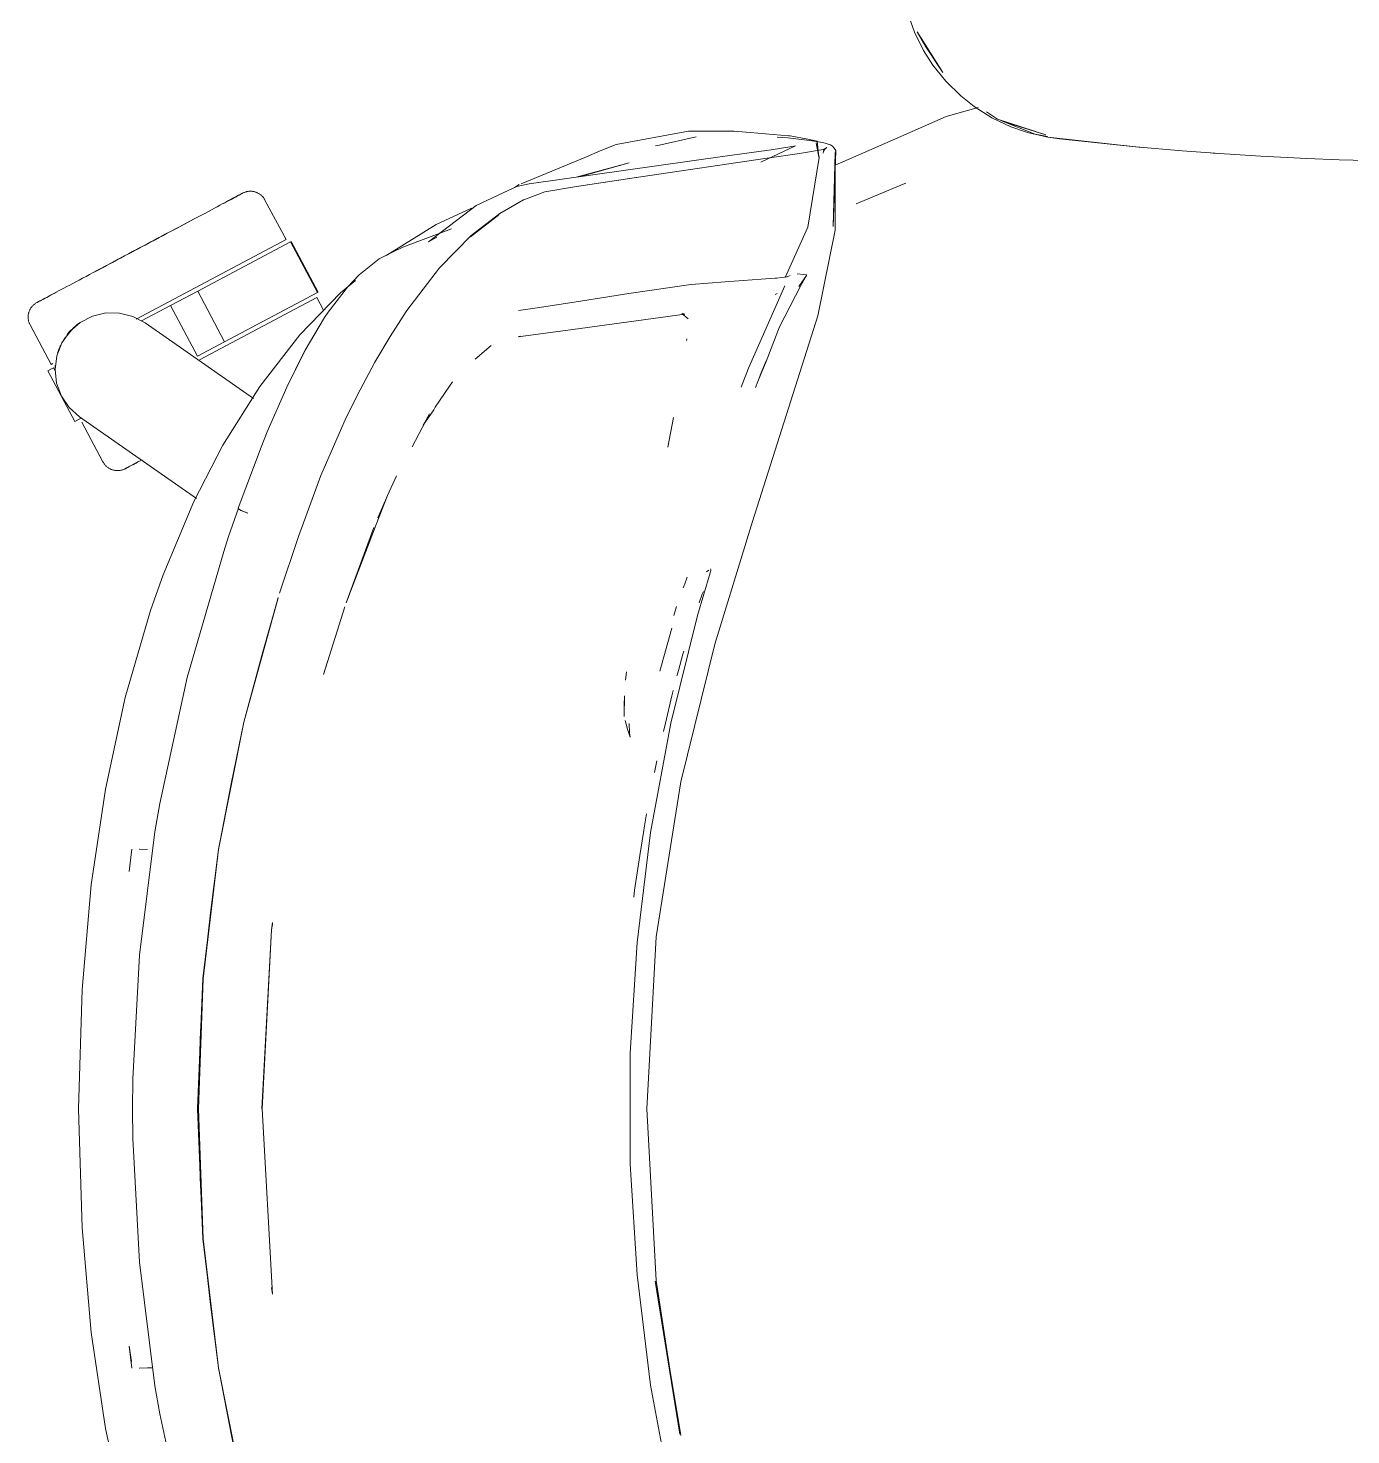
# Model space of a CAD drawing. Header units: millimetres. Extents: x 155927 to 326028, y -36033 to 97293.
# Drawn here: x 185319.3 to 185642.5, y 12767.7 to 13111.5 of the extents above; entities that cross this region are included whole.
import ezdxf

# ---------------------------------------------------------------- set-up
doc = ezdxf.new("R2010")
doc.units = ezdxf.units.MM
doc.header["$MEASUREMENT"] = 0
doc.layers.add('G-IMPT', color=8, linetype='CONTINUOUS', lineweight=9)
doc.layers.add('I-FURN', color=8, linetype='CONTINUOUS', lineweight=9)

msp = doc.modelspace()

# ---------------------------------------------------------------- linework, layer by layer
at = {"layer": 'G-IMPT'}
for p, q in [((185535.84, 13110.52), (185534.13, 13115.3)), ((185535.84, 13110.52), (185538.08, 13106.01)), ((185536.49, 13110.62), (185538.65, 13106.94)), ((185536.49, 13110.62), (185542.81, 13100.67)), ((185538.65, 13106.94), (185542.81, 13100.67)), ((185538.08, 13106.01), (185540.35, 13102.47)), ((185543.54, 13098.49), (185540.35, 13102.47)), ((185543.54, 13098.49), (185547.14, 13094.94)), ((185547.14, 13094.94), (185550.45, 13092.32)), ((185543.61, 13089.88), (185532.49, 13085.02)), ((185543.61, 13089.88), (185551.44, 13092.13)), ((185554.77, 13089.59), (185550.45, 13092.32)), ((185556.1, 13089.2), (185553.45, 13090.99)), ((185554.77, 13089.59), (185559.36, 13087.4)), ((185480.63, 13086.29), (185462.93, 13083.05)), ((185480.63, 13086.29), (185487.59, 13086.31)), ((185491.76, 13086.32), (185487.59, 13086.31)), ((185495.72, 13085.97), (185491.76, 13086.32)), ((185495.72, 13085.97), (185505.04, 13085.17)), ((185556.1, 13089.2), (185558.8, 13088.29)), ((185556.1, 13089.2), (185567.95, 13085.38)), ((185565.32, 13085.59), (185557.14, 13088.79)), ((185558.8, 13088.29), (185567.95, 13085.38)), ((185559.36, 13087.4), (185563.49, 13085.95)), ((185568.45, 13084.8), (185563.49, 13085.95)), ((185462.93, 13083.05), (185459.07, 13081.46)), ((185473.18, 13082.83), (185472.61, 13082.68)), ((185482.49, 13084.88), (185473.18, 13082.83)), ((185498.32, 13078.73), (185506.75, 13082.73)), ((185505.89, 13082.59), (185500.87, 13081.76)), ((185504.88, 13084.65), (185502.28, 13084.86)), ((185504.88, 13084.65), (185509.56, 13084.13)), ((185505.04, 13085.17), (185505.51, 13085.13)), ((185509.76, 13084.32), (185505.51, 13085.13)), ((185506.75, 13082.73), (185505.89, 13082.59)), ((185510.18, 13084.06), (185509.56, 13084.13)), ((185509.76, 13084.32), (185512.09, 13083.87)), ((185510.18, 13084.06), (185513.45, 13083.52)), ((185511.85, 13083.46), (185512.47, 13079.92)), ((185511.85, 13083.46), (185512.54, 13079.88)), ((185512.47, 13079.92), (185512.09, 13083.87)), ((185513.45, 13083.52), (185515.32, 13082.97)), ((185515.85, 13082.65), (185515.32, 13082.97)), ((185515.85, 13082.65), (185516.23, 13082.16)), ((185532.49, 13085.02), (185524.66, 13081.6)), ((185568.37, 13085.01), (185565.32, 13085.59)), ((185568.45, 13084.8), (185591.4, 13082.34)), ((185568.45, 13084.8), (185571.27, 13084.46)), ((185568.45, 13084.8), (185589.89, 13082.44)), ((185591.4, 13082.34), (185571.27, 13084.46)), ((185589.89, 13082.44), (185601.28, 13081.46)), ((185439.72, 13073.46), (185455.71, 13080.07)), ((185488.9, 13080.1), (185441.69, 13073.43)), ((185455.71, 13080.07), (185459.07, 13081.46)), ((185468.99, 13075.16), (185499.87, 13079.71)), ((185488.9, 13080.1), (185499.57, 13081.54)), ((185500.87, 13081.76), (185499.57, 13081.54)), ((185499.87, 13079.71), (185507.72, 13080.83)), ((185513.99, 13081.93), (185507.72, 13080.83)), ((185509.82, 13062.84), (185512.54, 13079.88)), ((185513.37, 13081.77), (185514.47, 13082.32)), ((185513.37, 13081.77), (185513.99, 13081.93)), ((185513.64, 13081.39), (185513.57, 13080.89)), ((185513.64, 13081.39), (185513.96, 13081.93)), ((185513.96, 13081.93), (185514.47, 13082.32)), ((185516.01, 13063.02), (185516.59, 13081.47)), ((185516.01, 13063.02), (185516.49, 13081)), ((185516.62, 13081.58), (185516.23, 13082.16)), ((185516.62, 13081.58), (185516.43, 13080.72)), ((185516.43, 13080.72), (185516.46, 13080.83)), ((185516.45, 13062.13), (185516.49, 13081)), ((185516.49, 13081), (185516.46, 13080.83)), ((185524.66, 13081.6), (185516.49, 13078.03)), ((185516.59, 13081.47), (185516.49, 13081)), ((185611.57, 13080.73), (185601.28, 13081.46)), ((185609.53, 13080.87), (185608.11, 13081)), ((185611.57, 13080.73), (185620.44, 13080.17)), ((185631.75, 13079.63), (185620.44, 13080.17)), ((185631.75, 13079.63), (185639.63, 13079.33)), ((185651.93, 13079.04), (185639.63, 13079.33)), ((185466.11, 13078.56), (185453.16, 13075.05)), ((185466.11, 13078.56), (185454.22, 13075.2)), ((185435.33, 13071.22), (185438.7, 13072.78)), ((185438.08, 13072.5), (185439.25, 13073.27)), ((185441.69, 13073.43), (185438.7, 13072.78)), ((185445.56, 13071.47), (185453.23, 13072.77)), ((185468.39, 13075.06), (185453.23, 13072.77)), ((185468.99, 13075.16), (185453.8, 13072.83)), ((185468.39, 13075.06), (185453.8, 13072.83)), ((185521.59, 13068.57), (185533.45, 13073.49)), ((185533.72, 13073.6), (185533.45, 13073.49)), ((185428.76, 13068.15), (185435.33, 13071.22)), ((185434.51, 13066.21), (185440.34, 13069.5)), ((185440.77, 13069.71), (185440.34, 13069.5)), ((185440.77, 13069.71), (185445.56, 13071.47)), ((185417.11, 13059.24), (185428.76, 13068.15)), ((185418.99, 13063.53), (185427.62, 13067.51)), ((185434.28, 13065.89), (185427.33, 13060.49)), ((185427.54, 13060.79), (185434.51, 13066.21)), ((185434.28, 13065.89), (185430.91, 13063.3)), ((185407.55, 13056.4), (185418.99, 13063.53)), ((185422.76, 13062.47), (185410.85, 13057.96)), ((185427.33, 13060.49), (185430.91, 13063.3)), ((185509.82, 13062.84), (185504.24, 13050.54)), ((185512.26, 13041.18), (185516.45, 13062.13)), ((185417.11, 13059.24), (185419.12, 13060.38)), ((185427.54, 13060.79), (185419.81, 13052.89)), ((185405.05, 13055.1), (185400.19, 13051.23)), ((185406.19, 13055.71), (185405.05, 13055.1)), ((185406.19, 13055.71), (185408.63, 13056.89)), ((185407.55, 13056.4), (185406.78, 13055.9)), ((185408.63, 13056.89), (185410.85, 13057.96)), ((185419.81, 13052.89), (185411.79, 13042.46)), ((185397.29, 13048.21), (185392.58, 13042.08)), ((185399.3, 13049.79), (185395.62, 13046.79)), ((185397.29, 13048.21), (185400.19, 13051.23)), ((185481.24, 13048.85), (185466.02, 13046.64)), ((185481.24, 13048.85), (185481.32, 13048.86)), ((185481.32, 13048.86), (185489.56, 13049.48)), ((185498.4, 13050.11), (185489.56, 13049.48)), ((185495.28, 13028.36), (185504.2, 13048.51)), ((185498.4, 13050.11), (185501.81, 13050.37)), ((185502.18, 13050.41), (185501.81, 13050.37)), ((185502.18, 13050.41), (185504.64, 13050.69)), ((185502.83, 13038.46), (185508.11, 13048.57)), ((185504.64, 13050.69), (185504.71, 13050.72)), ((185505.48, 13050.99), (185504.71, 13050.72)), ((185507.22, 13051.47), (185508.74, 13051.3)), ((185509.46, 13051.03), (185507.62, 13048.32)), ((185509.46, 13051.03), (185508.11, 13048.57)), ((185508.74, 13051.3), (185509.43, 13051.16)), ((185509.43, 13051.16), (185509.46, 13051.03)), ((185509.46, 13051.03), (185509.49, 13050.86)), ((185395.62, 13046.79), (185385.67, 13036.5)), ((185464.47, 13046.4), (185452.7, 13044.53)), ((185466.02, 13046.64), (185464.47, 13046.4)), ((185501.83, 13046.35), (185502.26, 13046.62)), ((185392.58, 13042.08), (185391.72, 13040.79)), ((185407.74, 13036.1), (185411.62, 13042.2)), ((185411.79, 13042.46), (185411.62, 13042.2)), ((185444.2, 13043.21), (185439.13, 13042.46)), ((185444.2, 13043.21), (185451.04, 13044.27)), ((185451.04, 13044.27), (185452.7, 13044.53)), ((185452.39, 13037.85), (185479.72, 13041.59)), ((185480.58, 13040.47), (185479.02, 13041.72)), ((185479.23, 13041.68), (185479.46, 13041.64)), ((185479.72, 13041.59), (185479.46, 13041.64)), ((185496.27, 12990.94), (185512.26, 13041.18)), ((185386.98, 13032.79), (185391.72, 13040.79)), ((185452.39, 13037.85), (185439.03, 13036.07)), ((185502.83, 13038.46), (185499.58, 13029.99)), ((185375.86, 13023.89), (185385.67, 13036.5)), ((185407.74, 13036.1), (185403.97, 13029.87)), ((185439.03, 13036.07), (185439.51, 13036.22)), ((185480.22, 13035.52), (185480.18, 13035.18)), ((185382.46, 13023.74), (185386.98, 13032.79)), ((185382.46, 13023.74), (185386.68, 13032.19)), ((185382.68, 13024.18), (185386.98, 13032.79)), ((185386.98, 13032.79), (185386.68, 13032.19)), ((185428.54, 13030.57), (185432.44, 13033.91)), ((185400.4, 13023.08), (185403.97, 13029.87)), ((185493.54, 13023.77), (185495.28, 13028.36)), ((185497.56, 13025.09), (185499.58, 13030.2)), ((185499.58, 13029.99), (185497.56, 13025.09)), ((185499.58, 13030.2), (185498.18, 13026.66)), ((185382.68, 13024.18), (185382.46, 13023.74)), ((185422.26, 13023.94), (185423.01, 13025.04)), ((185497.56, 13025.09), (185497, 13023.68)), ((185375.86, 13023.89), (185366.89, 13009.6)), ((185382.46, 13023.74), (185377.68, 13012.78)), ((185400.4, 13023.08), (185397.01, 13016.36)), ((185418.77, 13018.81), (185422.26, 13023.94)), ((185413.13, 13009.14), (185417.32, 13017.25)), ((185415.82, 13014.47), (185418.37, 13018.23)), ((185415.82, 13014.47), (185417.32, 13017.25)), ((185418.37, 13018.23), (185418.77, 13018.81)), ((185390.83, 13002.13), (185397.01, 13016.36)), ((185475.55, 13009.05), (185476.96, 13016.3)), ((185377.68, 13012.78), (185376.2, 13009.1)), ((185366.89, 13009.6), (185359.79, 12995.82)), ((185376.2, 13009.1), (185370.63, 12994.14)), ((185390.83, 13002.13), (185385.37, 12987.25)), ((185409.26, 13002.1), (185407.07, 12997.25)), ((185407.07, 12997.25), (185404.34, 12990.17)), ((185407.07, 12997.25), (185404.76, 12991.81)), ((185352.28, 12977.85), (185359.79, 12995.82)), ((185370.67, 12994.14), (185368.26, 12987.21)), ((185370.63, 12994.14), (185370.67, 12994.01)), ((185370.67, 12994.01), (185370.67, 12994.14)), ((185370.67, 12994.01), (185371.07, 12993.74)), ((185370.67, 12994.01), (185370.68, 12993.96)), ((185371.07, 12993.74), (185370.68, 12993.96)), ((185371.9, 12993.36), (185371.07, 12993.74)), ((185371.25, 12993.63), (185371.07, 12993.74)), ((185371.9, 12993.36), (185371.25, 12993.63)), ((185371.9, 12993.36), (185372.96, 12992.93)), ((185371.9, 12993.36), (185372.36, 12993.16)), ((185372.96, 12992.93), (185372.36, 12993.16)), ((185403.68, 12988.44), (185404.34, 12990.17)), ((185496.27, 12990.94), (185487.08, 12960.96)), ((185367.07, 12983.6), (185368.26, 12987.21)), ((185380.71, 12973.37), (185385.37, 12987.25)), ((185396.96, 12971), (185403.78, 12989.4)), ((185396.96, 12971), (185403.68, 12988.44)), ((185358.13, 12952.77), (185367.07, 12983.6)), ((185486.04, 12979.37), (185486.12, 12979.14)), ((185349.2, 12969.12), (185352.28, 12977.85)), ((185479.73, 12975.67), (185480.34, 12977.32)), ((185482.85, 12967.92), (185485.93, 12978.34)), ((185485.03, 12978.6), (185485.64, 12978.98)), ((185485.03, 12978.6), (185485.24, 12978.74)), ((185485.99, 12978.61), (185485.93, 12978.34)), ((185486.07, 12978.91), (185485.99, 12978.61)), ((185486.12, 12979.14), (185486.07, 12978.91)), ((185479.73, 12975.67), (185479.35, 12974.66)), ((185484.01, 12973.11), (185483.27, 12971.01)), ((185484.01, 12973.11), (185484.26, 12973.77)), ((185349.2, 12969.12), (185343.03, 12947.87)), ((185371.98, 12941.84), (185380.37, 12972.33)), ((185371.98, 12941.84), (185380.41, 12972.25)), ((185376.64, 12959.08), (185380.41, 12972.25)), ((185391.43, 12953.52), (185396.69, 12970.01)), ((185477.01, 12967.9), (185477.74, 12970.12)), ((185476.31, 12941.6), (185482.85, 12967.92)), ((185476.57, 12964.81), (185473.64, 12954.35)), ((185376.64, 12959.08), (185371.98, 12941.84)), ((185478.77, 12927.28), (185487.08, 12960.96)), ((185479.27, 12958.49), (185479.48, 12959.18)), ((185391.43, 12953.52), (185392.51, 12956.96)), ((185478.16, 12954.49), (185479.27, 12958.49)), ((185358.13, 12952.77), (185351.46, 12921.98)), ((185465.28, 12952.1), (185465.5, 12954.19)), ((185477.84, 12953.35), (185477.79, 12953.17)), ((185478.16, 12954.49), (185477.84, 12953.35)), ((185476.54, 12948.33), (185474.99, 12941.58)), ((185476.54, 12948.33), (185476.88, 12949.63)), ((185343.03, 12947.87), (185338.22, 12925.51)), ((185464.88, 12943.25), (185464.97, 12948.3)), ((185464.88, 12943.25), (185464.89, 12946.03)), ((185464.97, 12948.3), (185464.89, 12946.03)), ((185371.98, 12941.84), (185365.81, 12910.71)), ((185371.98, 12941.84), (185365.81, 12910.79)), ((185371.98, 12941.84), (185368.91, 12926.81)), ((185465.73, 12940.14), (185465.13, 12942.29)), ((185466.16, 12941.4), (185466.17, 12941.54)), ((185466.2, 12939.24), (185466.17, 12941.54)), ((185476.31, 12941.6), (185471.38, 12914.93)), ((185474.53, 12939.61), (185474.99, 12941.58)), ((185466.42, 12938.19), (185465.73, 12940.14)), ((185466.2, 12939.24), (185466.42, 12938.19)), ((185472.33, 12929.56), (185472.87, 12932.37)), ((185338.22, 12925.51), (185334.72, 12902.09)), ((185365.81, 12910.71), (185368.91, 12926.81)), ((185478.77, 12927.28), (185472.77, 12889.36)), ((185350.27, 12915.06), (185351.46, 12921.98)), ((185470.41, 12919.46), (185469.85, 12916.55)), ((185346.46, 12884.89), (185350.27, 12915.06)), ((185471.38, 12914.93), (185468.08, 12888.01)), ((185468.75, 12909.3), (185469.6, 12914.92)), ((185469.6, 12914.92), (185469.85, 12916.55)), ((185344.63, 12910.79), (185343.98, 12905.38)), ((185348.48, 12910.75), (185346.39, 12910.82)), ((185346.39, 12910.82), (185346.5, 12910.82)), ((185361.99, 12879.19), (185365.81, 12910.79)), ((185362.02, 12879.15), (185365.81, 12910.71)), ((185365.81, 12910.71), (185363.87, 12895.23)), ((185468.75, 12909.3), (185467.46, 12900.78)), ((185334.72, 12902.09), (185332.46, 12876.52)), ((185467.46, 12900.78), (185467.28, 12899.12)), ((185362.02, 12879.15), (185363.87, 12895.23)), ((185376.42, 12847.38), (185378.75, 12891.11)), ((185376.48, 12847.38), (185378.75, 12891.11)), ((185378.75, 12891.11), (185379.01, 12892.88)), ((185378.75, 12891.11), (185378.98, 12892.41)), ((185379.03, 12892.66), (185378.98, 12892.41)), ((185466.42, 12860.94), (185468.08, 12888.01)), ((185472.77, 12889.36), (185470.42, 12847.38)), ((185344.85, 12854.69), (185346.46, 12884.89)), ((185332.46, 12876.52), (185331.61, 12847.38)), ((185361.99, 12879.19), (185360.65, 12847.38)), ((185362.02, 12879.15), (185360.88, 12847.38)), ((185361.35, 12864.26), (185362.02, 12879.15)), ((185361.35, 12864.26), (185360.88, 12847.38)), ((185466.42, 12860.94), (185466.42, 12833.82)), ((185344.85, 12854.69), (185344.75, 12847.38)), ((185331.61, 12847.38), (185332.46, 12818.24)), ((185344.85, 12840.07), (185344.75, 12847.38)), ((185360.65, 12847.38), (185361.99, 12815.56)), ((185362.02, 12815.6), (185360.88, 12847.38)), ((185361.35, 12830.49), (185360.88, 12847.38)), ((185376.48, 12847.38), (185378.98, 12802.04)), ((185472.77, 12805.39), (185470.42, 12847.38)), ((185344.85, 12840.07), (185346.46, 12809.86)), ((185466.42, 12833.82), (185468.08, 12806.75)), ((185362.02, 12815.6), (185361.35, 12830.49)), ((185332.46, 12818.24), (185334.72, 12792.67)), ((185361.99, 12815.56), (185365.81, 12783.97)), ((185363.87, 12799.52), (185362.02, 12815.6)), ((185362.02, 12815.6), (185365.81, 12784.05)), ((185346.46, 12809.86), (185350.27, 12779.69)), ((185471.38, 12779.83), (185468.08, 12806.75)), ((185478.77, 12767.48), (185472.51, 12805.22)), ((185472.51, 12805.22), (185478.51, 12767.85)), ((185472.77, 12805.39), (185478.51, 12767.85)), ((185378.98, 12802.04), (185378.75, 12803.65)), ((185378.75, 12803.65), (185378.98, 12802.35)), ((185379.03, 12802.1), (185378.98, 12802.35)), ((185363.87, 12799.52), (185365.81, 12784.05)), ((185334.72, 12792.67), (185338.22, 12769.25)), ((185344.63, 12783.96), (185343.98, 12789.38)), ((185344.55, 12785.61), (185343.98, 12789.38)), ((185346.39, 12783.93), (185348.48, 12784.01)), ((185346.39, 12783.93), (185346.5, 12783.93)), ((185349.72, 12784.05), (185348.48, 12784.01)), ((185365.81, 12784.05), (185368.91, 12767.94)), ((185365.81, 12784.05), (185372.02, 12752.8)), ((185372.02, 12752.8), (185365.81, 12783.97)), ((185350.27, 12779.69), (185351.46, 12772.77)), ((185476.31, 12753.16), (185471.38, 12779.83)), ((185351.46, 12772.77), (185358.13, 12741.98)), ((185343.03, 12746.88), (185338.22, 12769.25)), ((185371.98, 12752.92), (185368.91, 12767.94))]:
    msp.add_line(p, q, dxfattribs=at)
at = {"layer": 'I-FURN'}
for p, q in [((185367.31, 13068.82), (185366.72, 13068.51)), ((185367, 13068.65), (185367.57, 13068.95)), ((185367.86, 13069.11), (185367.31, 13068.82)), ((185367.57, 13068.95), (185368.1, 13069.24)), ((185368.38, 13069.38), (185367.86, 13069.11)), ((185368.1, 13069.24), (185368.6, 13069.5)), ((185368.86, 13069.64), (185368.38, 13069.38)), ((185368.6, 13069.5), (185369.07, 13069.75)), ((185369.31, 13069.88), (185368.86, 13069.64)), ((185369.07, 13069.75), (185369.5, 13069.98)), ((185369.72, 13070.1), (185369.31, 13069.88)), ((185369.5, 13069.98), (185369.89, 13070.19)), ((185370.09, 13070.29), (185369.72, 13070.1)), ((185369.89, 13070.19), (185370.25, 13070.38)), ((185370.42, 13070.47), (185370.09, 13070.29)), ((185370.25, 13070.38), (185370.56, 13070.55)), ((185370.72, 13070.63), (185370.42, 13070.47)), ((185370.56, 13070.55), (185370.84, 13070.7)), ((185370.98, 13070.77), (185370.72, 13070.63)), ((185370.84, 13070.7), (185371.08, 13070.82)), ((185371.2, 13070.88), (185370.98, 13070.77)), ((185371.08, 13070.82), (185371.29, 13070.93)), ((185371.38, 13070.98), (185371.2, 13070.88)), ((185371.29, 13070.93), (185371.45, 13071.02)), ((185371.52, 13071.06), (185371.38, 13070.98)), ((185371.45, 13071.02), (185371.57, 13071.08)), ((185371.62, 13071.11), (185371.52, 13071.06)), ((185371.57, 13071.08), (185371.65, 13071.13)), ((185371.68, 13071.14), (185371.62, 13071.11)), ((185371.65, 13071.13), (185371.69, 13071.15)), ((185371.7, 13071.15), (185371.68, 13071.14)), ((185371.69, 13071.15), (185371.7, 13071.15)), ((185371.7, 13071.15), (185371.84, 13071.22)), ((185371.84, 13071.22), (185371.99, 13071.29)), ((185371.99, 13071.29), (185372.14, 13071.35)), ((185372.14, 13071.35), (185372.29, 13071.41)), ((185372.29, 13071.41), (185372.44, 13071.46)), ((185372.44, 13071.46), (185372.6, 13071.5)), ((185372.6, 13071.5), (185372.76, 13071.54)), ((185372.76, 13071.54), (185372.92, 13071.57)), ((185372.92, 13071.57), (185373.07, 13071.59)), ((185373.07, 13071.59), (185373.23, 13071.61)), ((185373.23, 13071.61), (185373.4, 13071.62)), ((185373.4, 13071.62), (185373.56, 13071.62)), ((185373.56, 13071.62), (185373.72, 13071.62)), ((185373.72, 13071.62), (185373.88, 13071.61)), ((185373.88, 13071.61), (185374.04, 13071.6)), ((185374.04, 13071.6), (185374.2, 13071.58)), ((185374.2, 13071.58), (185374.36, 13071.55)), ((185374.36, 13071.55), (185374.52, 13071.52)), ((185374.52, 13071.52), (185374.67, 13071.48)), ((185374.67, 13071.48), (185374.83, 13071.43)), ((185374.83, 13071.43), (185374.98, 13071.38)), ((185374.98, 13071.38), (185375.13, 13071.32)), ((185375.13, 13071.32), (185375.28, 13071.25)), ((185375.28, 13071.25), (185375.42, 13071.18)), ((185375.42, 13071.18), (185375.56, 13071.11)), ((185375.56, 13071.11), (185375.7, 13071.03)), ((185375.7, 13071.03), (185375.84, 13070.94)), ((185375.84, 13070.94), (185375.97, 13070.85)), ((185375.97, 13070.85), (185376.1, 13070.75)), ((185376.1, 13070.75), (185376.22, 13070.65)), ((185376.22, 13070.65), (185376.34, 13070.54)), ((185376.34, 13070.54), (185376.46, 13070.43)), ((185376.46, 13070.43), (185376.57, 13070.31)), ((185376.57, 13070.31), (185376.68, 13070.19)), ((185376.68, 13070.19), (185376.78, 13070.06)), ((185376.78, 13070.06), (185376.87, 13069.93)), ((185376.87, 13069.93), (185376.96, 13069.8)), ((185376.96, 13069.8), (185377.05, 13069.66)), ((185377.05, 13069.66), (185377.13, 13069.52)), ((185377.13, 13069.52), (185377.15, 13069.48)), ((185382.3, 13059.8), (185377.15, 13069.48)), ((185360.98, 13065.45), (185360.14, 13065.01)), ((185361.79, 13065.88), (185360.98, 13065.45)), ((185362.58, 13066.3), (185361.79, 13065.88)), ((185363.34, 13066.71), (185362.58, 13066.3)), ((185364.08, 13067.1), (185363.34, 13066.71)), ((185364.78, 13067.47), (185364.08, 13067.1)), ((185365.46, 13067.83), (185364.78, 13067.47)), ((185366.11, 13068.18), (185365.46, 13067.83)), ((185366.72, 13068.51), (185366.11, 13068.18)), ((185353.25, 13061.34), (185354.21, 13061.85)), ((185354.73, 13062.13), (185353.77, 13061.62)), ((185354.21, 13061.85), (185355.16, 13062.36)), ((185355.67, 13062.63), (185354.73, 13062.13)), ((185355.16, 13062.36), (185356.1, 13062.86)), ((185356.6, 13063.12), (185355.67, 13062.63)), ((185356.1, 13062.86), (185357.02, 13063.35)), ((185357.51, 13063.61), (185356.6, 13063.12)), ((185357.02, 13063.35), (185357.93, 13063.83)), ((185358.41, 13064.09), (185357.51, 13063.61)), ((185357.93, 13063.83), (185358.82, 13064.3)), ((185359.29, 13064.55), (185358.41, 13064.09)), ((185358.82, 13064.3), (185359.68, 13064.76)), ((185360.14, 13065.01), (185359.29, 13064.55)), ((185359.68, 13064.76), (185360.53, 13065.21)), ((185382.3, 13059.8), (185345.69, 13040.34)), ((185347.84, 13058.46), (185346.83, 13057.93)), ((185347.3, 13058.18), (185348.3, 13058.71)), ((185348.84, 13059), (185347.84, 13058.46)), ((185348.3, 13058.71), (185349.3, 13059.24)), ((185349.84, 13059.53), (185348.84, 13059)), ((185349.3, 13059.24), (185350.3, 13059.77)), ((185350.83, 13060.06), (185349.84, 13059.53)), ((185350.3, 13059.77), (185351.29, 13060.3)), ((185351.82, 13060.58), (185350.83, 13060.06)), ((185351.29, 13060.3), (185352.27, 13060.82)), ((185352.8, 13061.1), (185351.82, 13060.58)), ((185352.27, 13060.82), (185353.25, 13061.34)), ((185353.77, 13061.62), (185352.8, 13061.1)), ((185360.71, 13047.19), (185383.42, 13059.26)), ((185383.42, 13059.26), (185390, 13046.9)), ((185390.17, 13046.99), (185383.59, 13059.35)), ((185340.32, 13054.47), (185341.3, 13054.99)), ((185341.83, 13055.27), (185340.85, 13054.75)), ((185341.3, 13054.99), (185342.29, 13055.51)), ((185342.83, 13055.8), (185341.83, 13055.27)), ((185342.29, 13055.51), (185343.28, 13056.04)), ((185343.82, 13056.33), (185342.83, 13055.8)), ((185343.28, 13056.04), (185344.28, 13056.57)), ((185344.82, 13056.86), (185343.82, 13056.33)), ((185344.28, 13056.57), (185345.29, 13057.11)), ((185345.83, 13057.4), (185344.82, 13056.86)), ((185345.29, 13057.11), (185346.29, 13057.64)), ((185346.83, 13057.93), (185345.83, 13057.4)), ((185346.29, 13057.64), (185347.3, 13058.18)), ((185335.2, 13051.74), (185334.31, 13051.27)), ((185336.1, 13052.22), (185335.2, 13051.74)), ((185335.61, 13051.96), (185336.52, 13052.45)), ((185337.02, 13052.71), (185336.1, 13052.22)), ((185336.52, 13052.45), (185337.45, 13052.94)), ((185337.96, 13053.21), (185337.02, 13052.71)), ((185337.45, 13052.94), (185338.4, 13053.44)), ((185338.91, 13053.72), (185337.96, 13053.21)), ((185338.4, 13053.44), (185339.36, 13053.95)), ((185339.88, 13054.23), (185338.91, 13053.72)), ((185339.36, 13053.95), (185340.32, 13054.47)), ((185340.85, 13054.75), (185339.88, 13054.23)), ((185328.72, 13048.3), (185328.03, 13047.93)), ((185329.44, 13048.68), (185328.72, 13048.3)), ((185330.19, 13049.08), (185329.44, 13048.68)), ((185330.97, 13049.49), (185330.19, 13049.08)), ((185331.77, 13049.92), (185330.97, 13049.49)), ((185332.59, 13050.36), (185331.77, 13049.92)), ((185333.44, 13050.81), (185332.59, 13050.36)), ((185334.31, 13051.27), (185333.44, 13050.81)), ((185321.84, 13044.64), (185321.68, 13044.55)), ((185321.75, 13044.59), (185321.93, 13044.69)), ((185322.04, 13044.75), (185321.84, 13044.64)), ((185321.93, 13044.69), (185322.15, 13044.8)), ((185322.28, 13044.87), (185322.04, 13044.75)), ((185322.15, 13044.8), (185322.4, 13044.94)), ((185322.56, 13045.02), (185322.28, 13044.87)), ((185322.4, 13044.94), (185322.7, 13045.1)), ((185322.88, 13045.19), (185322.56, 13045.02)), ((185322.7, 13045.1), (185323.04, 13045.28)), ((185323.23, 13045.38), (185322.88, 13045.19)), ((185323.04, 13045.28), (185323.41, 13045.47)), ((185323.63, 13045.59), (185323.23, 13045.38)), ((185323.41, 13045.47), (185323.82, 13045.69)), ((185324.06, 13045.82), (185323.63, 13045.59)), ((185323.82, 13045.69), (185324.27, 13045.93)), ((185324.52, 13046.07), (185324.06, 13045.82)), ((185324.27, 13045.93), (185324.75, 13046.19)), ((185325.02, 13046.33), (185324.52, 13046.07)), ((185324.75, 13046.19), (185325.26, 13046.46)), ((185325.56, 13046.62), (185325.02, 13046.33)), ((185325.26, 13046.46), (185325.82, 13046.75)), ((185326.13, 13046.92), (185325.56, 13046.62)), ((185325.82, 13046.75), (185326.4, 13047.06)), ((185326.73, 13047.24), (185326.13, 13046.92)), ((185327.36, 13047.58), (185326.73, 13047.24)), ((185328.03, 13047.93), (185327.36, 13047.58)), ((185354.07, 13043.66), (185360.71, 13047.19)), ((185360.71, 13047.19), (185367.29, 13034.83)), ((185389.81, 13045.67), (185361.12, 13030.41)), ((185390, 13046.9), (185367.29, 13034.83)), ((185391.49, 13042.52), (185389.81, 13045.67)), ((185319.3, 13041.15), (185319.31, 13041.31)), ((185319.31, 13041.31), (185319.33, 13041.47)), ((185319.33, 13041.47), (185319.36, 13041.63)), ((185319.36, 13041.63), (185319.39, 13041.79)), ((185319.39, 13041.79), (185319.43, 13041.94)), ((185319.43, 13041.94), (185319.48, 13042.1)), ((185319.48, 13042.1), (185319.53, 13042.25)), ((185319.53, 13042.25), (185319.59, 13042.4)), ((185319.59, 13042.4), (185319.66, 13042.55)), ((185319.66, 13042.55), (185319.73, 13042.69)), ((185319.73, 13042.69), (185319.8, 13042.83)), ((185319.8, 13042.83), (185319.88, 13042.97)), ((185319.88, 13042.97), (185319.97, 13043.11)), ((185319.97, 13043.11), (185320.06, 13043.24)), ((185320.06, 13043.24), (185320.16, 13043.37)), ((185320.16, 13043.37), (185320.26, 13043.49)), ((185320.26, 13043.49), (185320.37, 13043.61)), ((185320.37, 13043.61), (185320.48, 13043.73)), ((185320.48, 13043.73), (185320.6, 13043.84)), ((185320.6, 13043.84), (185320.72, 13043.95)), ((185320.72, 13043.95), (185320.85, 13044.05)), ((185320.85, 13044.05), (185320.98, 13044.14)), ((185320.98, 13044.14), (185321.11, 13044.23)), ((185321.11, 13044.23), (185321.25, 13044.32)), ((185321.25, 13044.32), (185321.39, 13044.4)), ((185321.39, 13044.4), (185321.43, 13044.42)), ((185321.47, 13044.45), (185321.43, 13044.42)), ((185321.43, 13044.42), (185321.45, 13044.43)), ((185321.43, 13044.42), (185321.43, 13044.42)), ((185321.45, 13044.43), (185321.51, 13044.46)), ((185321.55, 13044.49), (185321.47, 13044.45)), ((185321.51, 13044.46), (185321.61, 13044.52)), ((185321.68, 13044.55), (185321.55, 13044.49)), ((185321.61, 13044.52), (185321.75, 13044.59)), ((185334.98, 13041.1), (185338.26, 13041.88)), ((185338.26, 13041.88), (185341.63, 13041.86)), ((185341.63, 13041.86), (185344.9, 13041.03)), ((185347.02, 13039.91), (185354.07, 13043.66)), ((185354.07, 13043.66), (185360.65, 13031.3)), ((185319.29, 13040.99), (185319.3, 13041.15)), ((185319.29, 13040.83), (185319.29, 13040.99)), ((185319.29, 13040.67), (185319.29, 13040.83)), ((185319.3, 13040.5), (185319.29, 13040.67)), ((185319.32, 13040.34), (185319.3, 13040.5)), ((185319.34, 13040.18), (185319.32, 13040.34)), ((185319.37, 13040.03), (185319.34, 13040.18)), ((185319.41, 13039.87), (185319.37, 13040.03)), ((185319.45, 13039.71), (185319.41, 13039.87)), ((185319.5, 13039.56), (185319.45, 13039.71)), ((185319.56, 13039.41), (185319.5, 13039.56)), ((185319.62, 13039.26), (185319.56, 13039.41)), ((185319.69, 13039.11), (185319.62, 13039.26)), ((185319.76, 13038.97), (185319.69, 13039.11)), ((185319.76, 13038.97), (185324.91, 13029.28)), ((185330.28, 13038.19), (185327.99, 13035.41)), ((185329.44, 13037.33), (185331.98, 13039.55)), ((185331.7, 13039.35), (185330.28, 13038.19)), ((185331.98, 13039.55), (185334.98, 13041.1)), ((185344.9, 13041.03), (185347.88, 13039.44)), ((185347.88, 13039.44), (185374.31, 13020.94)), ((185326.29, 13031.42), (185327.51, 13034.57)), ((185327.51, 13034.57), (185329.44, 13037.33)), ((185367.29, 13034.83), (185360.65, 13031.3)), ((185325.86, 13028.07), (185326.29, 13031.42)), ((185324.1, 13027.72), (185325.49, 13028.46)), ((185324.1, 13027.72), (185330.67, 13015.36)), ((185325.28, 13029.48), (185324.91, 13029.28)), ((185325.49, 13028.46), (185325.41, 13028.42)), ((185325.89, 13027.71), (185325.49, 13028.46)), ((185326.25, 13024.72), (185325.86, 13028.07)), ((185327.42, 13021.56), (185326.25, 13024.72)), ((185329.32, 13018.77), (185327.42, 13021.56)), ((185331.83, 13016.52), (185329.32, 13018.77)), ((185332.06, 13016.1), (185330.67, 13015.36)), ((185360.42, 12996.5), (185331.83, 13016.52)), ((185331.98, 13016.05), (185332.06, 13016.1)), ((185332.42, 13015.16), (185337.57, 13005.47)), ((185337.59, 13005.43), (185337.57, 13005.47)), ((185337.67, 13005.29), (185337.59, 13005.43)), ((185337.76, 13005.16), (185337.67, 13005.29)), ((185337.85, 13005.02), (185337.76, 13005.16)), ((185337.94, 13004.89), (185337.85, 13005.02)), ((185338.04, 13004.77), (185337.94, 13004.89)), ((185338.15, 13004.65), (185338.04, 13004.77)), ((185338.26, 13004.53), (185338.15, 13004.65)), ((185338.38, 13004.42), (185338.26, 13004.53)), ((185338.5, 13004.31), (185338.38, 13004.42)), ((185338.62, 13004.21), (185338.5, 13004.31)), ((185338.75, 13004.11), (185338.62, 13004.21)), ((185338.88, 13004.02), (185338.75, 13004.11)), ((185339.02, 13003.93), (185338.88, 13004.02)), ((185339.16, 13003.85), (185339.02, 13003.93)), ((185339.3, 13003.77), (185339.16, 13003.85)), ((185339.44, 13003.7), (185339.3, 13003.77)), ((185339.59, 13003.64), (185339.44, 13003.7)), ((185339.74, 13003.58), (185339.59, 13003.64)), ((185339.89, 13003.53), (185339.74, 13003.58)), ((185340.05, 13003.48), (185339.89, 13003.53)), ((185340.2, 13003.44), (185340.05, 13003.48)), ((185340.36, 13003.41), (185340.2, 13003.44)), ((185340.52, 13003.38), (185340.36, 13003.41)), ((185340.68, 13003.36), (185340.52, 13003.38)), ((185340.84, 13003.34), (185340.68, 13003.36)), ((185341.49, 13003.35), (185341.32, 13003.34)), ((185341.65, 13003.37), (185341.49, 13003.35)), ((185341.81, 13003.39), (185341.65, 13003.37)), ((185341.96, 13003.42), (185341.81, 13003.39)), ((185342.12, 13003.46), (185341.96, 13003.42)), ((185342.28, 13003.5), (185342.12, 13003.46)), ((185342.43, 13003.55), (185342.28, 13003.5)), ((185342.58, 13003.6), (185342.43, 13003.55)), ((185342.73, 13003.66), (185342.58, 13003.6)), ((185342.88, 13003.73), (185342.73, 13003.66)), ((185343.02, 13003.8), (185342.88, 13003.73)), ((185343.03, 13003.81), (185343.02, 13003.8)), ((185343.02, 13003.8), (185343.04, 13003.81)), ((185343.07, 13003.83), (185343.03, 13003.81)), ((185343.04, 13003.81), (185343.1, 13003.85)), ((185343.15, 13003.87), (185343.07, 13003.83)), ((185343.1, 13003.85), (185343.2, 13003.9)), ((185343.27, 13003.94), (185343.15, 13003.87)), ((185343.2, 13003.9), (185343.34, 13003.97)), ((185343.43, 13004.02), (185343.27, 13003.94)), ((185343.34, 13003.97), (185343.52, 13004.07)), ((185343.64, 13004.13), (185343.43, 13004.02)), ((185343.52, 13004.07), (185343.74, 13004.19)), ((185343.88, 13004.26), (185343.64, 13004.13)), ((185343.74, 13004.19), (185344, 13004.32)), ((185344.16, 13004.41), (185343.88, 13004.26)), ((185344, 13004.32), (185344.3, 13004.48)), ((185344.47, 13004.58), (185344.16, 13004.41)), ((185344.3, 13004.48), (185344.63, 13004.66)), ((185344.83, 13004.77), (185344.47, 13004.58)), ((185344.63, 13004.66), (185345.01, 13004.86)), ((185345.22, 13004.97), (185344.83, 13004.77)), ((185345.01, 13004.86), (185345.42, 13005.08)), ((185345.65, 13005.2), (185345.22, 13004.97)), ((185345.42, 13005.08), (185345.86, 13005.31)), ((185346.12, 13005.45), (185345.65, 13005.2)), ((185345.86, 13005.31), (185346.34, 13005.57)), ((185346.62, 13005.72), (185346.12, 13005.45)), ((185346.34, 13005.57), (185346.86, 13005.85)), ((185347.15, 13006), (185346.62, 13005.72)), ((185341, 13003.33), (185340.84, 13003.34)), ((185341.16, 13003.33), (185341, 13003.33)), ((185341.32, 13003.34), (185341.16, 13003.33))]:
    msp.add_line(p, q, dxfattribs=at)
msp.add_open_spline([(185328.83, 13036.61), (185329.16, 13037.04), (185329.5, 13037.46), (185329.93, 13037.85)], degree=3, dxfattribs=at)
for points, knots in [([(185326.49, 13032.12), (185326.63, 13032.59), (185326.85, 13033.22), (185327.15, 13033.85), (185327.23, 13034.01)], [-0.6, -0.6, -0.6, -0.6, -0.5, -0.4680239, -0.4680239, -0.4680239, -0.4680239]), ([(185325.89, 13027.71), (185325.89, 13027.94), (185325.88, 13028.37), (185325.91, 13028.88), (185325.92, 13029.09)], [-1, -1, -1, -1, -0.9, -0.8398966, -0.8398966, -0.8398966, -0.8398966])]:
    msp.add_open_spline(points, degree=3, knots=knots, dxfattribs=at)

doc.saveas('drawing.dxf')
